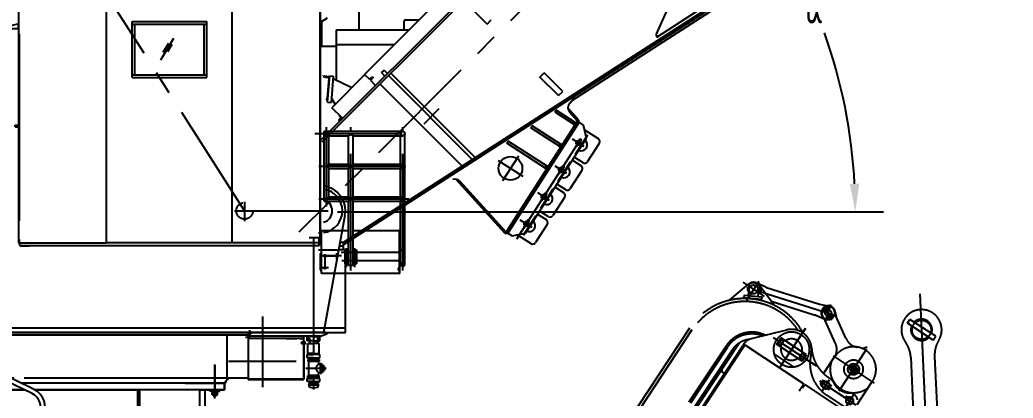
# Model space of a CAD drawing. Header units: millimetres. Extents: x 0 to 42000, y 0 to 29700.
# Drawn here: x 17297 to 27927, y 11059 to 15106 of the extents above; entities that cross this region are included whole.
import ezdxf
from ezdxf.enums import TextEntityAlignment as Align

# ---------------------------------------------------------------- set-up
doc = ezdxf.new("R2010")
doc.units = ezdxf.units.MM
doc.header["$LTSCALE"] = 1000
for name, pattern in [('F', [0.75, 0.5, -0.25]), ('G', [2, 1.25, -0.25, 0.25, -0.25]), ('K', [2.5, 1.25, -0.25, 0.25, -0.25, 0.25, -0.25])]:
    doc.linetypes.add(name, pattern=pattern)
for name, color, linetype in [('01', 7, 'Continuous'), ('02', 1, 'Continuous'), ('04', 2, 'F'), ('05', 142, 'G'), ('07', 6, 'K'), ('08', 1, 'Continuous')]:
    doc.layers.add(name, color=color, linetype=linetype)
doc.styles.get("Standard").update_dxf_attribs({"font": 'isocp', "width": 0.707, "bigfont": 'intecad.shx'})
doc.dimstyles.new('INTE', dxfattribs={"dimscale": 100, "dimtxt": 3.5, "dimasz": 3, "dimexe": 3, "dimexo": 0, "dimgap": 1, "dimtad": 1, "dimdec": 0, "dimdsep": 46, "dimtxsty": 'Standard', "dimcen": 0, "dimclrd": 1, "dimclre": 1, "dimclrt": 3, "dimaunit": 1, "dimadec": 0, "dimazin": 0, "dimtfac": 1, "dimtmove": 0, "dimatfit": 0, "dimfxl": 1, "dimarcsym": 0})
doc.dimstyles.new('INTE$2', dxfattribs={"dimscale": 100, "dimtxt": 3.5, "dimasz": 3, "dimexe": 3, "dimexo": 0, "dimgap": 1, "dimtad": 1, "dimtih": 1, "dimtoh": 1, "dimdec": 0, "dimdsep": 46, "dimtxsty": 'Standard', "dimcen": 0, "dimclrd": 1, "dimclre": 1, "dimclrt": 3, "dimaunit": 1, "dimadec": 0, "dimazin": 0, "dimtfac": 1, "dimtmove": 0, "dimatfit": 0, "dimfxl": 1, "dimarcsym": 0})

# ---------------------------------------------------------------- blocks, each defined once
blk = doc.blocks.new('*U14')
at = {"layer": '01'}
for p, q in [((-27, 9), (-27, 0)), ((0, 9), (-27, 9)), ((-27, 0), (0, 0)), ((0, 0), (-5, 9)), ((0, 9), (5, 0)), ((0, 9), (27, 9)), ((27, 0), (0, 0)), ((27, 9), (27, 0))]:
    blk.add_line(p, q, dxfattribs=at)
at = {"layer": '05'}
blk.add_line((0, 11), (0, -2), dxfattribs=at)
blk = doc.blocks.new('*U15')
at = {"layer": '01'}
for p, q in [((-31, 0), (-31, 30)), ((-31, 30), (0, 30)), ((-31, 18), (0, 18)), ((0, 30), (0, 0)), ((0, -30), (0, 0)), ((-31, 0), (-31, -30)), ((-31, -18), (0, -18)), ((-31, -30), (0, -30))]:
    blk.add_line(p, q, dxfattribs=at)
at = {"layer": '05'}
blk.add_line((-32, 0), (1, 0), dxfattribs=at)
blk = doc.blocks.new('were')
at = {"layer": '01', "color": 7, "linetype": 'Continuous', "ltscale": 1.333333}
for p, q in [((11706, 31883), (11726, 31864)), ((11735, 31841), (11735, 31835)), ((11735, 31835), (11811, 31835)), ((11747, 31835), (11811, 31835)), ((11747, 31835), (11811, 31835)), ((11747, 31835), (11747, 31766)), ((11887, 31835), (12166, 31835)), ((11887, 31835), (12166, 31835)), ((11887, 31835), (11924, 31835)), ((16560, 31835), (16280, 31835)), ((16560, 31835), (16280, 31835)), ((16699, 31835), (16636, 31835)), ((16712, 31835), (16636, 31835)), ((16700, 31835), (16636, 31835)), ((16700, 31835), (16700, 31766)), ((16712, 31841), (16712, 31835)), ((16740, 31883), (16721, 31864)), ((11747, 31766), (11831, 31766)), ((15773, 31577), (15773, 31766)), ((16700, 31766), (16616, 31766))]:
    blk.add_line(p, q, dxfattribs=at)
at = {"layer": '01', "ltscale": 1.333333}
for p, q in [((11747, 31835), (12166, 31835)), ((11747, 31766), (11747, 31835)), ((11924, 31835), (12483, 31835)), ((13180, 31835), (13605, 31835)), ((13659, 31835), (13660, 31835)), ((13771, 31835), (14223, 31835)), ((14414, 31835), (14223, 31835)), ((16523, 31835), (14525, 31835)), ((16281, 31835), (16700, 31835)), ((16700, 31835), (16281, 31835)), ((16700, 31766), (16700, 31835)), ((16700, 31766), (16700, 31835)), ((11747, 31766), (12626, 31766)), ((11796, 31751), (11796, 31766)), ((11796, 31766), (11831, 31766)), ((11849, 31751), (11796, 31751)), ((11831, 31720), (11831, 31701)), ((11831, 31701), (11849, 31701)), ((11849, 31751), (11902, 31751)), ((11867, 31701), (11849, 31701)), ((11867, 31720), (11867, 31701)), ((11902, 31751), (11902, 31766)), ((11931, 31577), (11931, 31766)), ((11957, 31577), (11957, 31766)), ((11994, 31577), (11994, 31766)), ((13323, 31766), (13571, 31766)), ((13571, 31766), (13323, 31766)), ((13625, 31766), (13803, 31766)), ((13803, 31766), (13625, 31766)), ((13913, 31766), (14557, 31766)), ((14557, 31766), (13913, 31766)), ((16700, 31766), (14668, 31766)), ((14668, 31766), (15794, 31766)), ((15794, 31577), (15794, 31766)), ((16439, 31766), (16700, 31766)), ((16439, 31577), (16439, 31766)), ((16496, 31577), (16496, 31766)), ((16545, 31751), (16545, 31766)), ((16598, 31751), (16545, 31751)), ((16580, 31720), (16580, 31701)), ((16580, 31701), (16598, 31701)), ((16598, 31751), (16651, 31751)), ((16616, 31701), (16598, 31701)), ((16651, 31766), (16616, 31766)), ((16616, 31720), (16616, 31701)), ((16651, 31751), (16651, 31766))]:
    blk.add_line(p, q, dxfattribs=at)
at = {"layer": '01'}
blk.add_line((16740, 31883), (16740, 31889), dxfattribs=at)
at = {"layer": '01', "color": 7, "linetype": 'Continuous', "ltscale": 1.333333}
for centre, start, end in [((11684, 31861), 45, 90), ((11703, 31841), 0, 45), ((16744, 31841), 135, 180)]:
    blk.add_arc(centre, 32, start, end, dxfattribs=at)
at = {"layer": '02', "ltscale": 1.333333}
for p, q in [((11735, 31854), (11726, 31864)), ((11735, 31841), (11735, 31854)), ((16712, 31854), (16721, 31864)), ((16712, 31841), (16712, 31854)), ((11835, 31701), (11835, 31711)), ((11863, 31701), (11863, 31711)), ((16583, 31701), (16583, 31711)), ((16612, 31701), (16612, 31711))]:
    blk.add_line(p, q, dxfattribs=at)
at = {"layer": '02', "color": 1, "linetype": 'Continuous', "ltscale": 1.333333}
for p, q in [((11747, 31828), (11754, 31835)), ((16700, 31828), (16692, 31835))]:
    blk.add_line(p, q, dxfattribs=at)
at = {"layer": '05', "ltscale": 1.333333}
for p, q in [((11640, 31865), (11640, 32288)), ((11849, 32027), (11849, 31688)), ((16598, 32027), (16598, 31688)), ((11849, 31749), (11849, 31768)), ((16598, 31749), (16598, 31768))]:
    blk.add_line(p, q, dxfattribs=at)
at = {"layer": '05', "color": 4, "linetype": 'G', "ltscale": 1.333333}
for p, q in [((11849, 31671), (11849, 32037)), ((16598, 31671), (16598, 32037))]:
    blk.add_line(p, q, dxfattribs=at)
at = {"layer": '05', "ltscale": 1.333333}
for name, p, rotation in [('*U15', (11849, 31742), 90), ('*U14', (11849, 31751), 180)]:
    blk.add_blockref(name, p, dxfattribs=dict(at, rotation=rotation))
at = {"layer": '05', "ltscale": 1.333333, "xscale": -1}
for name, p, rotation in [('*U15', (16598, 31742), 270), ('*U14', (16598, 31751), 180)]:
    blk.add_blockref(name, p, dxfattribs=dict(at, rotation=rotation))
blk = doc.blocks.new('EWR')
at = {"layer": '01'}
h = blk.add_hatch(color=256, dxfattribs=at)
h.paths.add_polyline_path([(57731, 21258), (57734, 21234), (57744, 21250)])
h.paths.add_polyline_path([(57746, 21278), (57758, 21271), (57764, 21280)])
for points in [[(57785, 21304), (57771, 21292), (57788, 21281)], [(57008, 20106), (57007, 20107), (56993, 20095), (57025, 20095)]]:
    blk.add_hatch(color=256, dxfattribs=at).paths.add_polyline_path(points)
h = blk.add_hatch(color=256, dxfattribs=at)
h.paths.add_polyline_path([(57580, 21023), (57583, 20999), (57593, 21015)])
h.paths.add_polyline_path([(57595, 21044), (57606, 21036), (57613, 21046)])
h = blk.add_hatch(color=256, dxfattribs=at)
h.paths.add_polyline_path([(57429, 20789), (57432, 20764), (57442, 20780)])
h.paths.add_polyline_path([(57444, 20809), (57455, 20802), (57462, 20811)])
for p, q in [((55092, 22394), (55017, 22347)), ((55917, 22271), (55917, 22367)), ((56073, 22373), (55923, 22373)), ((55187, 22271), (55187, 22004)), ((55187, 22271), (55187, 22004)), ((55187, 22271), (55917, 22271)), ((55917, 22271), (55971, 22271)), ((55187, 22112), (55187, 21953)), ((55187, 22112), (55812, 22112)), ((55193, 21871), (55193, 21953)), ((55193, 21731), (55193, 21953)), ((55492, 21792), (55544, 21741)), ((55096, 21495), (55119, 21777)), ((55119, 21777), (55157, 21773)), ((55157, 21773), (55134, 21492)), ((55544, 21741), (55563, 21759)), ((55555, 21729), (55574, 21748)), ((55555, 21729), (55607, 21678)), ((55220, 21357), (55217, 21354)), ((55217, 21354), (55237, 21333)), ((55217, 21307), (55237, 21328)), ((55220, 21304), (55217, 21307)), ((55218, 21301), (55245, 21328)), ((55226, 21293), (55218, 21301)), ((55241, 21325), (55220, 21304)), ((55245, 21328), (55253, 21320))]:
    blk.add_line(p, q)
for centre, radius, start, end in [((55923, 22367), 6, 90, 180), ((55234, 21330), 4, 315, 45), ((55236, 21330), 8, 315, 45)]:
    blk.add_arc(centre, radius, start, end)
for p, q in [((55017, 21083), (59575, 25641)), ((55262, 19994), (61007, 23687)), ((55262, 19970), (61018, 23670)), ((57716, 21518), (61031, 23649)), ((55431, 23310), (55431, 22271)), ((56803, 22331), (56605, 22529)), ((58621, 22192), (59116, 22511)), ((55031, 22356), (55031, 22093)), ((58612, 22216), (58621, 22192)), ((55031, 22093), (55187, 22093)), ((55187, 21953), (55193, 21953)), ((57369, 21764), (57415, 21809)), ((57613, 21611), (57415, 21809)), ((55047, 21775), (55051, 21781)), ((55051, 21781), (55063, 21755)), ((55063, 21755), (55074, 21779)), ((55074, 21779), (55087, 21753)), ((55087, 21753), (55098, 21777)), ((55098, 21777), (55111, 21751)), ((55163, 21746), (55355, 21651)), ((56535, 20812), (55658, 21689)), ((57567, 21566), (57369, 21764)), ((57567, 21566), (57613, 21611)), ((55082, 21520), (55093, 21535)), ((55096, 21495), (55134, 21492)), ((55178, 21474), (55146, 21528)), ((56323, 20652), (57722, 21551)), ((57687, 21486), (57732, 21535)), ((57732, 21535), (57722, 21551)), ((57530, 21387), (57544, 21408)), ((57771, 21292), (57687, 21384)), ((55220, 21357), (55241, 21336)), ((55253, 21320), (55226, 21293)), ((57008, 20106), (57771, 21292)), ((57025, 20095), (57788, 21281)), ((57723, 21263), (57737, 21284)), ((57746, 21278), (57764, 21280)), ((57788, 21281), (57771, 21292)), ((57788, 21281), (57785, 21304)), ((57273, 21221), (57286, 21242)), ((57623, 21025), (57747, 21217)), ((57731, 21258), (57734, 21234)), ((57847, 21198), (57992, 21105)), ((57015, 21055), (57028, 21077)), ((57572, 21029), (57585, 21050)), ((57792, 21082), (57792, 21088)), ((57796, 21083), (57795, 21081)), ((57798, 21078), (57801, 21082)), ((58003, 21052), (57879, 20860)), ((57580, 21023), (57583, 20999)), ((57595, 21044), (57613, 21046)), ((57756, 21026), (57765, 21040)), ((57758, 21024), (57756, 21026)), ((57767, 21038), (57758, 21024)), ((57767, 21038), (57762, 21021)), ((57762, 21021), (57764, 21020)), ((57764, 21020), (57769, 21037)), ((57437, 20736), (57561, 20929)), ((57716, 20875), (57806, 20816)), ((57827, 20848), (57736, 20907)), ((57421, 20794), (57434, 20815)), ((57429, 20789), (57432, 20764)), ((57444, 20809), (57462, 20811)), ((57570, 20737), (57579, 20751)), ((57572, 20736), (57570, 20737)), ((57581, 20750), (57572, 20736)), ((57581, 20750), (57576, 20732)), ((57576, 20732), (57578, 20732)), ((57578, 20732), (57583, 20748)), ((57606, 20794), (57607, 20799)), ((57610, 20795), (57609, 20792)), ((57613, 20790), (57615, 20793)), ((57818, 20764), (57694, 20571)), ((56993, 20095), (56467, 20672)), ((57008, 20106), (56514, 20647)), ((57252, 20448), (57376, 20641)), ((57530, 20586), (57621, 20528)), ((57641, 20560), (57550, 20618)), ((57384, 20449), (57393, 20463)), ((57387, 20447), (57384, 20449)), ((57396, 20461), (57387, 20447)), ((57396, 20461), (57390, 20444)), ((57390, 20444), (57393, 20443)), ((57393, 20443), (57398, 20460)), ((57421, 20506), (57421, 20511)), ((57425, 20506), (57423, 20504)), ((57427, 20501), (57429, 20505)), ((57632, 20475), (57508, 20283)), ((57066, 20160), (57190, 20352)), ((57456, 20272), (57365, 20330)), ((57235, 20217), (57235, 20223)), ((57239, 20218), (57238, 20216)), ((57241, 20213), (57244, 20216)), ((57344, 20298), (57435, 20240)), ((57011, 20111), (56993, 20095)), ((56993, 20095), (57025, 20095)), ((57025, 20095), (57008, 20106)), ((57198, 20161), (57208, 20175)), ((57201, 20159), (57198, 20161)), ((57210, 20173), (57201, 20159)), ((57210, 20173), (57205, 20156)), ((57205, 20156), (57207, 20155)), ((57207, 20155), (57212, 20172)), ((57446, 20187), (57322, 19995)), ((57270, 19983), (57126, 20076))]:
    blk.add_line(p, q, dxfattribs=at)
at = {"layer": '01', "color": 7, "linetype": 'Continuous'}
for p, q in [((55039, 21070), (59578, 25610)), ((55492, 21792), (56639, 22939)), ((58612, 22216), (58838, 22724)), ((56803, 22331), (56848, 22376)), ((55187, 22004), (55187, 21953)), ((55700, 21837), (55673, 21811)), ((55709, 21775), (55673, 21811)), ((55700, 21837), (55736, 21802)), ((56677, 20903), (55774, 21806)), ((55111, 21751), (55093, 21535)), ((55111, 21751), (55117, 21750)), ((55494, 21790), (55141, 21436)), ((55155, 21747), (55161, 21746)), ((55566, 21764), (55562, 21760)), ((55562, 21760), (55565, 21750)), ((55565, 21750), (55575, 21748)), ((55566, 21764), (55569, 21767)), ((55569, 21767), (55579, 21764)), ((55575, 21748), (55578, 21751)), ((55582, 21754), (55578, 21751)), ((55579, 21764), (55582, 21754)), ((55748, 21779), (56644, 20882)), ((55093, 21535), (55099, 21534)), ((55137, 21531), (55142, 21531)), ((55251, 21326), (55141, 21436)), ((57744, 21250), (57530, 21387)), ((57758, 21271), (57544, 21408)), ((57785, 21304), (57668, 21434)), ((57788, 21281), (57025, 20095)), ((57836, 21250), (57788, 21281)), ((57593, 21015), (57273, 21221)), ((57606, 21036), (57286, 21242)), ((57866, 21109), (57836, 21250)), ((57442, 20780), (57015, 21055)), ((57455, 20802), (57028, 21077)), ((57214, 20095), (57866, 21109)), ((57025, 20095), (57073, 20064)), ((57073, 20064), (57214, 20095))]:
    blk.add_line(p, q, dxfattribs=at)
for centre in [(57781, 21059), (57595, 20771), (57410, 20483), (57224, 20194)]:
    blk.add_circle(centre, 25.5, dxfattribs=at)
at = {"layer": '01'}
for centre, radius in [((57801, 21091), 9.42), ((57801, 21091), 5.29), ((57053, 20787), 127), ((57616, 20803), 9.42), ((57616, 20803), 5.29), ((57430, 20514), 9.42), ((57430, 20514), 5.29), ((57244, 20226), 9.42), ((57244, 20226), 5.29)]:
    blk.add_circle(centre, radius, dxfattribs=at)
for centre, radius, start, end in [((55161, 21741), 5, 63.6364, 85.2802), ((55141, 21526), 5, 31.0297, 85.2802), ((57744, 21435), 76, 137.7372, 222.2943), ((57813, 21039), 63.5, 243.5546, 50.8968), ((57972, 21073), 38, 327.2257, 57.2257), ((57848, 20880), 38, 237.2257, 327.2257), ((57627, 20750), 63.5, 243.5546, 50.8968), ((57786, 20784), 38, 327.2257, 57.2257), ((56458, 20596), 76, 42.3469, 107.7372), ((57600, 20496), 38, 327.2257, 57.2257), ((57662, 20592), 38, 237.2257, 327.2257), ((57441, 20462), 63.5, 243.5546, 50.8968), ((57256, 20174), 63.5, 243.5546, 50.8968), ((57414, 20208), 38, 327.2257, 57.2257), ((57476, 20304), 38, 237.2257, 327.2257), ((57291, 20015), 38, 237.2257, 327.2257)]:
    blk.add_arc(centre, radius, start, end, dxfattribs=at)
at = {"layer": '04', "color": 2, "linetype": 'F'}
blk.add_line((57786, 21267), (57784, 21274), dxfattribs=at)
at = {"layer": '05'}
for p, q in [((67837, 33150), (54790, 20103)), ((56129, 21265), (56290, 21426)), ((57879, 21142), (57745, 20934)), ((56921, 20872), (57185, 20702)), ((57138, 20919), (56969, 20655)), ((57693, 20853), (57560, 20645)), ((57508, 20565), (57374, 20357)), ((57322, 20277), (57188, 20069))]:
    blk.add_line(p, q, dxfattribs=at)
at = {"layer": '05', "color": 142, "linetype": 'G'}
for p, q in [((54207, 20332), (49635, 27502)), ((57120, 20034), (57884, 21219)), ((57712, 21103), (57838, 21023)), ((57712, 21103), (57838, 21023)), ((57712, 21103), (57838, 21023)), ((57527, 20815), (57652, 20735)), ((57527, 20815), (57652, 20735)), ((57527, 20815), (57652, 20735)), ((57341, 20527), (57466, 20446)), ((57341, 20527), (57466, 20446)), ((57155, 20238), (57281, 20158))]:
    blk.add_line(p, q, dxfattribs=at)
at = {"layer": '05'}
for centre in [(57781, 21059), (57595, 20771), (57410, 20483), (57224, 20194)]:
    blk.add_circle(centre, 20.8, dxfattribs=at)
blk = doc.blocks.new('gv')
for p, q in [((64424, 17022), (64424, 13686)), ((63484, 16417), (63484, 16925)), ((64434, 16744), (64434, 16264)), ((63484, 14261), (63484, 16284)), ((61198, 13686), (62062, 13686)), ((62062, 13686), (62138, 13686)), ((64424, 13686), (62138, 13686))]:
    blk.add_line(p, q)
at = {"layer": '01', "color": 7, "linetype": 'Continuous'}
for p, q in [((64424, 13686), (64424, 17103)), ((62138, 16417), (62138, 16930)), ((63484, 16417), (63484, 16930)), ((61198, 13686), (61198, 16284)), ((62138, 13686), (62138, 16284)), ((63484, 13686), (63484, 16284)), ((60998, 15973), (60998, 16015)), ((60998, 16015), (61001, 16015)), ((61001, 15973), (61001, 16015)), ((61190, 15977), (61006, 15968)), ((61191, 15974), (61007, 15965)), ((61185, 16024), (61044, 15990)), ((61044, 15970), (61044, 15990)), ((61195, 16024), (61185, 16024)), ((61195, 15982), (61195, 16024)), ((61195, 16024), (61198, 16024)), ((61198, 15982), (61198, 16024)), ((61202, 15920), (61198, 15920)), ((64418, 14283), (64424, 14283)), ((61203, 13721), (61203, 13672)), ((61203, 13721), (61203, 13672)), ((64401, 13739), (64307, 13739)), ((64413, 13659), (64413, 13735)), ((64413, 13721), (64413, 13672)), ((64419, 13721), (64419, 13672)), ((64264, 13654), (61220, 13654)), ((61221, 13654), (61315, 13654)), ((64307, 13654), (64264, 13654)), ((64401, 13654), (64307, 13654))]:
    blk.add_line(p, q, dxfattribs=at)
at = {"layer": '01'}
for p, q in [((64424, 16744), (64434, 16744)), ((64424, 16264), (64434, 16264)), ((61198, 14941), (61165, 14941)), ((61165, 14926), (61198, 14926))]:
    blk.add_line(p, q, dxfattribs=at)
at = {"layer": '01', "color": 7, "linetype": 'Continuous', "ltscale": 1.25}
for p, q in [((64434, 16734), (64434, 16274)), ((64444, 16734), (64434, 16734)), ((64444, 16734), (64444, 16274)), ((64444, 16706), (64494, 16706)), ((64494, 16747), (64494, 16262)), ((64494, 16747), (64504, 16747)), ((64494, 16705), (64509, 16680)), ((64504, 16747), (64504, 16262)), ((64494, 16665), (64509, 16640)), ((64494, 16625), (64509, 16600)), ((64494, 16585), (64509, 16560)), ((64509, 16680), (64509, 16674)), ((64509, 16640), (64509, 16634)), ((64509, 16600), (64509, 16594)), ((64494, 16545), (64509, 16520)), ((64494, 16500), (64509, 16475)), ((64509, 16560), (64509, 16554)), ((64509, 16520), (64509, 16514)), ((64494, 16461), (64509, 16436)), ((64494, 16421), (64509, 16396)), ((64494, 16381), (64509, 16356)), ((64509, 16475), (64509, 16469)), ((64509, 16436), (64509, 16430)), ((64509, 16396), (64509, 16390)), ((64444, 16274), (64434, 16274)), ((64444, 16274), (64434, 16274)), ((64444, 16302), (64494, 16302)), ((64494, 16341), (64509, 16316)), ((64509, 16356), (64509, 16350)), ((64509, 16316), (64509, 16310)), ((64494, 16262), (64504, 16262))]:
    blk.add_line(p, q, dxfattribs=at)
at = {"layer": '01', "ltscale": 1.25}
for p, q in [((64451, 16733), (64444, 16733)), ((64444, 16733), (64444, 16724)), ((64444, 16729), (64451, 16729)), ((64444, 16716), (64444, 16724)), ((64444, 16719), (64451, 16719)), ((64451, 16716), (64444, 16716)), ((64451, 16724), (64451, 16733)), ((64451, 16724), (64451, 16716)), ((64444, 16293), (64444, 16284)), ((64451, 16293), (64444, 16293)), ((64444, 16289), (64451, 16289)), ((64444, 16276), (64444, 16284)), ((64444, 16279), (64451, 16279)), ((64451, 16276), (64444, 16276)), ((64451, 16284), (64451, 16293)), ((64451, 16284), (64451, 16276))]:
    blk.add_line(p, q, dxfattribs=at)
at = {"layer": '01', "color": 7, "linetype": 'Continuous', "ltscale": 2}
for p, q in [((61198, 15920), (61198, 13920)), ((61202, 15920), (61202, 13920)), ((61198, 13920), (61202, 13920))]:
    blk.add_line(p, q, dxfattribs=at)
at = {"layer": '01', "color": 7, "linetype": 'Continuous', "ltscale": 1.25}
for centre in [(64491, 16703), (64491, 16663), (64491, 16623), (64491, 16583), (64491, 16543), (64491, 16499), (64491, 16460), (64491, 16420), (64491, 16380), (64491, 16340)]:
    blk.add_circle(centre, 2.89, dxfattribs=at)
at = {"layer": '01'}
blk.add_circle((61165, 14934), 7.62, dxfattribs=at)
at = {"layer": '01', "color": 7, "linetype": 'Continuous'}
for centre, radius, start, end in [((61006, 15973), 8, 180, 273), ((61006, 15973), 5, 180, 273), ((61190, 15982), 5, 273, 0), ((61190, 15982), 8, 273, 0), ((64401, 13721), 18, 48.1897, 90), ((64401, 13721), 18, 0, 48.1897), ((61221, 13672), 18, 180, 228.1897), ((61221, 13672), 18, 228.1897, 270), ((64401, 13672), 18, 270, 311.8103), ((64401, 13672), 18, 311.8103, 0)]:
    blk.add_arc(centre, radius, start, end, dxfattribs=at)
at = {"layer": '05'}
for p, q in [((64424, 17103), (64424, 17290)), ((64467, 16724), (64394, 16724)), ((64407, 16724), (64413, 16724)), ((64537, 16504), (64210, 16504)), ((64467, 16284), (64394, 16284)), ((64407, 16284), (64413, 16284))]:
    blk.add_line(p, q, dxfattribs=at)
at = {"layer": '05', "ltscale": 1.25}
for p, q in [((64456, 16724), (64383, 16724)), ((64403, 16724), (64433, 16724)), ((64379, 16284), (64433, 16284))]:
    blk.add_line(p, q, dxfattribs=at)
at = {"layer": '05', "color": 4, "linetype": 'G', "ltscale": 1.25}
for p, q in [((64431, 16724), (64460, 16724)), ((64468, 16504), (64055, 16504)), ((64401, 16284), (64432, 16284)), ((64431, 16284), (64460, 16284))]:
    blk.add_line(p, q, dxfattribs=at)
at = {"layer": '07', "color": 6, "linetype": 'K', "ltscale": 1.25}
for p, q in [((64431, 16706), (64436, 16706)), ((64431, 16302), (64436, 16302))]:
    blk.add_line(p, q, dxfattribs=at)
blk = doc.blocks.new('trt')
at = {"layer": '02', "ltscale": 0.8}
h = blk.add_hatch(dxfattribs=at)
h.set_pattern_fill('_USER', color=256, scale=5, angle=45, style=0, double=1, pattern_type=0)
h.set_pattern_definition([(45, (6609.1067, 17480.469), (-3.535534, 3.535534), []), (135, (6609.1067, 17480.469), (-3.535534, -3.535534), [])])
h.paths.add_polyline_path([(17463, 23101), (17431, 23101), (17431, 23082)])
at = {"ltscale": 0.8}
blk.add_line((17413, 23101), (17638, 24356), dxfattribs=at)
blk.add_arc((17375, 24403), 267, 349.8433, 82.8553, dxfattribs=at)
at = {"layer": '01', "ltscale": 0.8}
for p, q in [((17579, 24028), (17617, 24028)), ((17354, 23984), (17571, 23984)), ((17573, 23990), (17642, 23990)), ((17642, 23101), (17642, 23990)), ((13870, 23151), (17642, 23151)), ((13870, 23101), (17642, 23101)), ((17431, 23101), (16062, 23101)), ((17374, 23063), (17431, 23082)), ((17431, 23082), (17431, 23101)), ((17374, 23063), (16605, 23063)), ((17196, 23037), (16616, 23037))]:
    blk.add_line(p, q, dxfattribs=at)
at = {"layer": '01', "color": 7, "linetype": 'Continuous', "ltscale": 0.8}
for p, q in [((17585, 24066), (17617, 24066)), ((17617, 24066), (17617, 23990)), ((17196, 23037), (17196, 23063))]:
    blk.add_line(p, q, dxfattribs=at)
for start, end in [(278.0745, 81.9255), (264.7412, 270)]:
    blk.add_arc((17375, 24402), 235, start, end, dxfattribs=at)
at = {"layer": '01', "ltscale": 0.8}
blk.add_arc((17375, 24402), 127, 285.0646, 74.9354, dxfattribs=at)
at = {"layer": '02', "ltscale": 0.8}
blk.add_line((17431, 23082), (17463, 23101), dxfattribs=at)
at = {"layer": '04', "color": 2, "linetype": 'F', "ltscale": 0.8}
blk.add_circle((16563, 24402), 88.5, dxfattribs=at)
at = {"layer": '05', "color": 4, "linetype": 'G', "ltscale": 0.8}
for p, q in [((16563, 24498), (16563, 24293)), ((16457, 24402), (17557, 24402)), ((16758, 22517), (16758, 23270))]:
    blk.add_line(p, q, dxfattribs=at)
blk = doc.blocks.new('A$C0BAB5668')
for p, q in [((22, 149), (0, 149)), ((0, 149), (0, 144)), ((22, 144), (0, 144)), ((28, 11), (28, 138)), ((33, 11), (33, 138)), ((0, 5), (22, 5)), ((0, 5), (0, 0)), ((0, 0), (22, 0))]:
    blk.add_line(p, q)
for centre, radius, start, end in [((22, 138), 11, 0, 90), ((22, 138), 6, 0, 90), ((22, 11), 11, 270, 0), ((22, 11), 6, 270, 0)]:
    blk.add_arc(centre, radius, start, end)
at = {"layer": '05', "color": 4, "linetype": 'G'}
for p, q in [((40, 119), (18, 119)), ((40, 30), (18, 30))]:
    blk.add_line(p, q, dxfattribs=at)
blk = doc.blocks.new('3821-9')
for p, q in [((3405, 1124), (3405, 975)), ((3405, 1124), (3448, 1124)), ((3490, 1124), (3532, 1124)), ((3532, 1124), (3532, 975)), ((3405, 975), (3448, 975)), ((3490, 975), (3532, 975))]:
    blk.add_line(p, q)
blk = doc.blocks.new('QZT2')
for p, q in [((41645, 7796), (41935, 7796)), ((41645, 7551), (41645, 7796)), ((41983, 7796), (42476, 7796)), ((42476, 7796), (42476, 7339)), ((42482, 7796), (42482, 7339)), ((41632, 7551), (41632, 7373)), ((41632, 7551), (41645, 7551)), ((41645, 7551), (41645, 7644)), ((41645, 7339), (41645, 7587)), ((42476, 7644), (42476, 7339)), ((41632, 7373), (41645, 7373)), ((41645, 7339), (41645, 7373)), ((42476, 7339), (41645, 7339)), ((42476, 7339), (41645, 7339))]:
    blk.add_line(p, q)
for centre in [(41915, 7561), (42004, 7561), (41915, 7472), (42004, 7472)]:
    blk.add_circle(centre, 8)
at = {"layer": '01', "color": 7, "linetype": 'Continuous'}
for p, q in [((41675, 8859), (42515, 8859)), ((42539, 7422), (42539, 8835)), ((41675, 8111), (41675, 8811)), ((41723, 8811), (41935, 8811)), ((41723, 8509), (41723, 8811)), ((41935, 8509), (41935, 8811)), ((41983, 8811), (42515, 8811)), ((41983, 8509), (41983, 8811)), ((42491, 8509), (42491, 8811)), ((41723, 8509), (41935, 8509)), ((41983, 8509), (42515, 8509)), ((41723, 8461), (41935, 8461)), ((41723, 8159), (41723, 8461)), ((41935, 8159), (41935, 8461)), ((41983, 8461), (42515, 8461)), ((41983, 8159), (41983, 8461)), ((42491, 8159), (42491, 8461)), ((41675, 8111), (41935, 8111)), ((41723, 8159), (41935, 8159)), ((41935, 7422), (41935, 8111)), ((41983, 8159), (42515, 8159)), ((41983, 8111), (42515, 8111)), ((41983, 7422), (41983, 8111)), ((42491, 7590), (42491, 8111)), ((42491, 7447), (42491, 7585)), ((42491, 7422), (42491, 7442))]:
    blk.add_line(p, q, dxfattribs=at)
at = {"layer": '01'}
for p, q in [((42482, 7796), (42476, 7796)), ((42476, 7339), (42482, 7339)), ((42491, 7422), (42539, 7422))]:
    blk.add_line(p, q, dxfattribs=at)
for centre in [(42515, 8835), (42515, 8485), (42515, 8135)]:
    blk.add_circle(centre, 24, dxfattribs=at)
at = {"layer": '01', "color": 7, "linetype": 'Continuous'}
for centre in [(41683, 7526), (41810, 7526), (41683, 7399)]:
    blk.add_circle(centre, 10.5, dxfattribs=at)
at = {"layer": '01'}
for centre, start, end in [((41959, 8783), 48.8879, 131.1121), ((41750, 8485), 138.8879, 221.1121), ((41908, 8485), 318.8879, 41.1121), ((42011, 8485), 138.8879, 221.1121), ((41908, 8135), 318.8879, 41.1121), ((42011, 8135), 138.8879, 221.1121)]:
    blk.add_arc(centre, 36.5, start, end, dxfattribs=at)
at = {"layer": '05'}
for p, q in [((41576, 8835), (42508, 8835)), ((41675, 8811), (41675, 8859)), ((41723, 8811), (41675, 8859)), ((41618, 8485), (42508, 8485)), ((41618, 8135), (42580, 8135)), ((41723, 8159), (41675, 8111)), ((41983, 7422), (41935, 7422))]:
    blk.add_line(p, q, dxfattribs=at)
at = {"layer": '05', "color": 4, "linetype": 'G'}
for p, q in [((41699, 8053), (41699, 8902)), ((41959, 7368), (41959, 8902)), ((42515, 7368), (42515, 8902)), ((41810, 7491), (41810, 7554)), ((42476, 7561), (41855, 7561)), ((41915, 7404), (41915, 7609)), ((42004, 7404), (42004, 7609)), ((41861, 7526), (41645, 7526)), ((41663, 7526), (41828, 7526)), ((41683, 7545), (41683, 7383)), ((42476, 7472), (41864, 7472)), ((41721, 7399), (41645, 7399))]:
    blk.add_line(p, q, dxfattribs=at)
blk.add_blockref('3821-9', (38490, 6467))
at = {"xscale": -1}
blk.add_blockref('A$C0BAB5668', (42515, 7442), dxfattribs=at)
blk = doc.blocks.new('467894a5df1q5ww1erasfqwer')
for p, q in [((20551, 13914), (17255, 17841)), ((20514, 13882), (19913, 14598))]:
    blk.add_line(p, q)
for radius in [161, 209]:
    blk.add_arc((20390, 13779), radius, 310, 40)
blk = doc.blocks.new('*U97')
at = {"layer": '01'}
for p, q in [((-9, 3), (-9, 0)), ((0, 3), (-9, 3)), ((-9, 0), (0, 0)), ((0, 0), (-2, 3)), ((0, 3), (2, 0)), ((0, 3), (9, 3)), ((9, 0), (0, 0)), ((9, 3), (9, 0))]:
    blk.add_line(p, q, dxfattribs=at)
at = {"layer": '05'}
blk.add_line((0, 5), (0, -2), dxfattribs=at)
blk = doc.blocks.new('tret')
for p, q in [((54792, 14459), (55208, 14459)), ((55319, 14459), (55963, 14459)), ((56073, 14459), (56878, 14459)), ((59612, 14459), (56878, 14459)), ((59379, 14436), (59379, 13975)), ((54377, 14291), (54377, 13975))]:
    blk.add_line(p, q)
at = {"layer": '01', "ltscale": 1.25}
for p, q in [((55196, 14465), (54795, 14465)), ((55950, 14465), (55306, 14465)), ((56878, 14465), (56061, 14465)), ((54147, 14403), (54147, 13975)), ((55238, 14435), (54778, 14435)), ((56012, 14435), (55368, 14435)), ((59609, 14435), (56122, 14435)), ((59609, 14431), (59609, 14435)), ((59609, 14385), (59609, 13975)), ((55170, 13975), (54147, 13975)), ((54853, 13975), (54486, 13975)), ((55170, 13975), (54916, 13975)), ((56251, 13975), (55867, 13975)), ((56347, 13975), (56305, 13975)), ((57101, 13975), (56457, 13975)), ((59609, 13975), (57212, 13975))]:
    blk.add_line(p, q, dxfattribs=at)
at = {"layer": '01', "color": 7, "linetype": 'Continuous'}
blk.add_line((59598, 14465), (56878, 14465), dxfattribs=at)
at = {"layer": '01'}
for p, q in [((59598, 14465), (59648, 14465)), ((59646, 14459), (59612, 14459)), ((59648, 14465), (59648, 14461)), ((59604, 14451), (59604, 14435)), ((59609, 14409), (59609, 14431)), ((59609, 14431), (59613, 14431)), ((59609, 14409), (59609, 14387)), ((59609, 14387), (59613, 14387)), ((59613, 14431), (59613, 14409)), ((59616, 14418), (59613, 14418)), ((59613, 14387), (59613, 14409)), ((59616, 14400), (59613, 14400)), ((59616, 14449), (59616, 14456)), ((59616, 14456), (59626, 14456)), ((59626, 14449), (59616, 14449)), ((59623, 14419), (59616, 14419)), ((59616, 14419), (59616, 14409)), ((59616, 14409), (59616, 14418)), ((59616, 14415), (59623, 14415)), ((59616, 14409), (59616, 14400)), ((59616, 14399), (59616, 14409)), ((59616, 14403), (59623, 14403)), ((59623, 14399), (59616, 14399)), ((59620, 14456), (59620, 14449)), ((59623, 14409), (59623, 14419)), ((59623, 14409), (59623, 14399)), ((59636, 14456), (59626, 14456)), ((59626, 14449), (59636, 14449)), ((59632, 14456), (59632, 14449)), ((59636, 14449), (59636, 14456))]:
    blk.add_line(p, q, dxfattribs=at)
for centre, radius, start, end in [((59612, 14451), 8.5, 90, 180), ((59646, 14461), 1.98, 270.0089, 0)]:
    blk.add_arc(centre, radius, start, end, dxfattribs=at)
at = {"layer": '04', "color": 2, "linetype": 'F'}
blk.add_line((59607, 14409), (59615, 14409), dxfattribs=at)
at = {"layer": '04', "color": 2, "linetype": 'F', "ltscale": 1.25}
blk.add_line((54152, 14228), (54152, 13975), dxfattribs=at)
at = {"layer": '05'}
for p, q in [((59626, 14446), (59626, 14490)), ((59626, 14409), (59582, 14409)), ((59618, 14409), (59611, 14409))]:
    blk.add_line(p, q, dxfattribs=at)
at = {"layer": '05', "ltscale": 1.25}
blk.add_line((59626, 14432), (59626, 14490), dxfattribs=at)
at = {"layer": '01', "ltscale": 1.25, "xscale": -1, "rotation": 180}
blk.add_blockref('*U97', (59626, 14459), dxfattribs=at)
blk = doc.blocks.new('*U114')
at = {"layer": '01'}
for p, q in [((0, 10), (-9, 5)), ((-9, 5), (-9, 0)), ((-9, -5), (-9, 0)), ((9, 5), (0, 10)), ((9, 0), (9, 5)), ((0, -10), (-9, -5)), ((9, -5), (0, -10)), ((9, 0), (9, -5))]:
    blk.add_line(p, q, dxfattribs=at)
blk.add_circle((0, 0), 4.8, dxfattribs=at)
at = {"layer": '02'}
blk.add_arc((0, 0), 6, 266.5577, 182.6113, dxfattribs=at)
at = {"layer": '05'}
for p, q in [((10, 0), (-10, 0)), ((0, 11), (0, -11))]:
    blk.add_line(p, q, dxfattribs=at)
blk = doc.blocks.new('hgfd34')
for p, q in [((18686, 51013), (18686, 50983)), ((18774, 51013), (18774, 50983)), ((18790, 50813), (18670, 50813)), ((18670, 50813), (18670, 50793)), ((18686, 50875), (18686, 50869)), ((18686, 50869), (18774, 50869)), ((18686, 50813), (18686, 50826)), ((18686, 50826), (18774, 50826)), ((18774, 50875), (18774, 50869)), ((18774, 50813), (18774, 50826)), ((18790, 50813), (18790, 50793)), ((18790, 50793), (18670, 50793)), ((18676, 50793), (18676, 50641)), ((18687, 50793), (18773, 50793)), ((18784, 50793), (18784, 50775)), ((18800, 50763), (18796, 50763)), ((18800, 50769), (18800, 50665)), ((18800, 50769), (18816, 50769)), ((18816, 50769), (18816, 50665)), ((18816, 50751), (18836, 50751)), ((18836, 50735), (18816, 50735)), ((18836, 50751), (18836, 50683)), ((18846, 50735), (18836, 50735)), ((18846, 50735), (18846, 50699)), ((18790, 50641), (18670, 50641)), ((18670, 50621), (18670, 50641)), ((18790, 50621), (18670, 50621)), ((18687, 50621), (18687, 50613)), ((18687, 50608), (18687, 50613)), ((18775, 50613), (18687, 50613)), ((18775, 50621), (18775, 50613)), ((18775, 50608), (18775, 50613)), ((18784, 50641), (18784, 50659)), ((18790, 50621), (18790, 50641)), ((18800, 50671), (18796, 50671)), ((18800, 50665), (18816, 50665)), ((18836, 50699), (18816, 50699)), ((18816, 50683), (18836, 50683)), ((18846, 50699), (18836, 50699)), ((18681, 50542), (18681, 50525)), ((18682, 50550), (18780, 50550)), ((18685, 50542), (18778, 50542)), ((18687, 50558), (18687, 50576)), ((18687, 50550), (18687, 50558)), ((18775, 50558), (18687, 50558)), ((18775, 50558), (18775, 50576)), ((18775, 50550), (18775, 50558)), ((18780, 50542), (18780, 50525))]:
    blk.add_line(p, q)
for centre, radius, start, end in [((18796, 50775), 12, 180, 270), ((18796, 50659), 12, 90, 180), ((18682, 50547), 3.5, 90, 242.9643), ((18679, 50542), 2, 0, 62.9643), ((18691, 50525), 10, 180, 254.9377), ((18731, 50672), 162, 254.9377, 285.0623), ((18770, 50525), 10, 285.0623, 0), ((18780, 50547), 3.5, 297.0357, 90), ((18782, 50542), 2, 117.0357, 180)]:
    blk.add_arc(centre, radius, start, end)
at = {"layer": '01'}
for p, q in [((18586, 51037), (18622, 51037)), ((18586, 51036), (18622, 51036)), ((18730, 51063), (18663, 51063)), ((18663, 51013), (18663, 51063)), ((18730, 51058), (18663, 51058)), ((18730, 51063), (18797, 51063)), ((18730, 51058), (18797, 51058)), ((18797, 51013), (18797, 51063)), ((18622, 50996), (18602, 50996)), ((18602, 50996), (18602, 50989)), ((18602, 50982), (18602, 50989)), ((18622, 50982), (18602, 50982)), ((18622, 51009), (18626, 51009)), ((18626, 51009), (18626, 50602)), ((18626, 51003), (18626, 50989)), ((18628, 51003), (18626, 51003)), ((18626, 50975), (18626, 50989)), ((18628, 50975), (18626, 50975)), ((18628, 50989), (18628, 51003)), ((18628, 51000), (18628, 50989)), ((18632, 51000), (18628, 51000)), ((18628, 50989), (18632, 50991)), ((18628, 50989), (18628, 50975)), ((18628, 50978), (18628, 50989)), ((18632, 50989), (18628, 50987)), ((18632, 50978), (18628, 50978)), ((18632, 51001), (18632, 50989)), ((18641, 51001), (18632, 51001)), ((18632, 50989), (18632, 51000)), ((18632, 50996), (18641, 50996)), ((18632, 50977), (18632, 50989)), ((18632, 50989), (18632, 50978)), ((18632, 50982), (18641, 50982)), ((18641, 50977), (18632, 50977)), ((18641, 50989), (18641, 51001)), ((18641, 50989), (18641, 50977)), ((18730, 51013), (18663, 51013)), ((18669, 50983), (18730, 50983)), ((18669, 50875), (18669, 50983)), ((18730, 51013), (18797, 51013)), ((18791, 50983), (18730, 50983)), ((18791, 50875), (18791, 50983)), ((18662, 50864), (18730, 50864)), ((18662, 50831), (18662, 50864)), ((18730, 50831), (18662, 50831)), ((18730, 50875), (18669, 50875)), ((18686, 50869), (18686, 50864)), ((18686, 50826), (18686, 50831)), ((18730, 50875), (18791, 50875)), ((18798, 50864), (18730, 50864)), ((18730, 50831), (18798, 50831)), ((18774, 50869), (18774, 50864)), ((18774, 50826), (18774, 50831)), ((18798, 50831), (18798, 50864)), ((18030, 50599), (18030, 50612)), ((18030, 50604), (18622, 50604)), ((18575, 50604), (18575, 50599)), ((18622, 50602), (18626, 50602)), ((18662, 50608), (18730, 50608)), ((18662, 50576), (18662, 50608)), ((18798, 50608), (18730, 50608)), ((18798, 50576), (18798, 50608)), ((18030, 50599), (18622, 50599)), ((18730, 50576), (18662, 50576)), ((18730, 50576), (18798, 50576))]:
    blk.add_line(p, q, dxfattribs=at)
at = {"layer": '01', "color": 7, "linetype": 'Continuous'}
for q in [(18622, 50599), (18622, 50969)]:
    blk.add_line((18622, 51037), q, dxfattribs=at)
at = {"layer": '01'}
blk.add_spline([(18784, 50671), (18783, 50673), (18781, 50675), (18780, 50677), (18778, 50679), (18776, 50681), (18775, 50683), (18773, 50685), (18771, 50687), (18770, 50689), (18768, 50692), (18766, 50695), (18764, 50698), (18762, 50702), (18760, 50706), (18758, 50717), (18760, 50728), (18762, 50733), (18764, 50737), (18766, 50740), (18768, 50743), (18770, 50745), (18771, 50748), (18773, 50750), (18775, 50752), (18776, 50754), (18778, 50756), (18780, 50758), (18781, 50760), (18783, 50762), (18784, 50763)], degree=3, dxfattribs=at)
at = {"layer": '02'}
for p, q in [((18602, 50995), (18622, 50995)), ((18602, 50983), (18622, 50983))]:
    blk.add_line(p, q, dxfattribs=at)
at = {"layer": '02', "color": 1, "linetype": 'Continuous'}
for p, q in [((18620, 50982), (18622, 50980)), ((18687, 50875), (18687, 50869)), ((18688, 50813), (18687, 50826)), ((18773, 50875), (18773, 50869)), ((18773, 50813), (18773, 50826)), ((18688, 50621), (18688, 50613)), ((18774, 50621), (18774, 50613)), ((18688, 50550), (18688, 50558)), ((18774, 50550), (18774, 50558))]:
    blk.add_line(p, q, dxfattribs=at)
at = {"layer": '04', "color": 2, "linetype": 'F'}
for p, q in [((18690, 51013), (18690, 50983)), ((18770, 51013), (18770, 50983))]:
    blk.add_line(p, q, dxfattribs=at)
at = {"layer": '05'}
for p, q in [((18694, 51033), (18664, 51033)), ((18678, 51018), (18678, 51045)), ((18766, 51033), (18796, 51033)), ((18782, 51018), (18782, 51045))]:
    blk.add_line(p, q, dxfattribs=at)
at = {"layer": '05', "color": 4, "linetype": 'G'}
blk.add_line((18866, 50717), (18647, 50717), dxfattribs=at)
at = {"layer": '01', "xscale": -1, "rotation": 270}
blk.add_blockref('*U114', (18678, 51033), dxfattribs=at)
at = {"layer": '01', "rotation": 90}
blk.add_blockref('*U114', (18782, 51033), dxfattribs=at)
blk = doc.blocks.new('*D133')
at = {"layer": '08', "color": 1, "lineweight": -2}
for p, q in [((20303, 17832), (34736, 17832)), ((34436, 17532), (34436, 8588)), ((21019, 8288), (34736, 8288))]:
    blk.add_line(p, q, dxfattribs=at)
at = {"layer": '08', "color": 1}
for points in [[(34386, 17532), (34486, 17532), (34436, 17832)], [(34386, 8588), (34486, 8588), (34436, 8288)]]:
    blk.add_solid(points, dxfattribs=at)
at = {"layer": 'DEFPOINTS', "color": 0}
for p in [(20303, 17832), (21019, 8288), (34436, 8288)]:
    blk.add_point(p, dxfattribs=at)
at = {"layer": '08', "color": 3, "insert": (34161, 12745), "char_height": 350, "attachment_point": 5, "rotation": 90}
blk.add_mtext('U', dxfattribs=at)
blk = doc.blocks.new('*D134')
at = {"layer": '08', "color": 1, "lineweight": -2}
blk.add_line((20696, 13052), (26538, 13052), dxfattribs=at)
for start, end in [(25.5133, 41.9972), (3.0028, 19.5511)]:
    blk.add_arc((20513, 13052), 5725, start, end, dxfattribs=at)
at = {"layer": '08', "color": 1}
for points in [[(24731, 16848), (24804, 16916), (24561, 17100)], [(26280, 13353), (26180, 13350), (26238, 13052)]]:
    blk.add_solid(points, dxfattribs=at)
at = {"layer": 'DEFPOINTS', "color": 0}
for p in [(33331, 25869), (26043, 14533), (19596, 13052), (20696, 13052), (20284, 12822)]:
    blk.add_point(p, dxfattribs=at)
at = {"layer": '08', "color": 3, "insert": (25802, 15242), "char_height": 350, "attachment_point": 5}
blk.add_mtext('α', dxfattribs=at)
blk = doc.blocks.new('*D138')
at = {"layer": '08', "color": 1, "lineweight": -2}
for p, q in [((17009, 23639), (17009, 25040)), ((20515, 13052), (20515, 25040)), ((20215, 24740), (17309, 24740))]:
    blk.add_line(p, q, dxfattribs=at)
at = {"layer": '08', "color": 1}
for points in [[(17309, 24790), (17309, 24690), (17009, 24740)], [(20215, 24790), (20215, 24690), (20515, 24740)]]:
    blk.add_solid(points, dxfattribs=at)
at = {"layer": 'DEFPOINTS', "color": 0}
for p in [(17009, 24740), (17009, 23639), (20515, 13052)]:
    blk.add_point(p, dxfattribs=at)
at = {"layer": '08', "color": 3, "insert": (18762, 25015), "char_height": 350, "attachment_point": 5}
blk.add_mtext('P', dxfattribs=at)
blk = doc.blocks.new('RWR')
at = {"layer": '07', "linetype": 'K'}
h = blk.add_hatch(color=6, dxfattribs=at)
h.paths.add_polyline_path([(89228, 16055), (89245, 16046, -0.011743), (89264, 16073)])
h.paths.add_polyline_path([(89107, 15644), (89127, 15610, -0.011743), (89126, 15643)])
at = {"layer": '07', "color": 6, "linetype": 'K'}
for p, q in [((89889, 17715), (89663, 17475)), ((89926, 17680), (89699, 17441)), ((89926, 17680), (89889, 17715)), ((90099, 17666), (90678, 17591)), ((89412, 17628), (91271, 17384)), ((89699, 17441), (89663, 17475)), ((90155, 16245), (91330, 17486)), ((90066, 17414), (90645, 17338)), ((89881, 16918), (89874, 16973)), ((89881, 16918), (89874, 16973)), ((90284, 16598), (89894, 16967)), ((89904, 16598), (90267, 16981)), ((90462, 16761), (90249, 16963)), ((90054, 16816), (90044, 16774)), ((90051, 16819), (90117, 16756)), ((90095, 16828), (90054, 16816)), ((90114, 16820), (90055, 16758)), ((90092, 16846), (90141, 16799)), ((90124, 16801), (90095, 16828)), ((90106, 16818), (90106, 16818)), ((90112, 16817), (90110, 16815)), ((90113, 16812), (90113, 16812)), ((90114, 16759), (90124, 16801)), ((90309, 16459), (90673, 16843)), ((89057, 15882), (89488, 16711)), ((89743, 16766), (89488, 16702)), ((90031, 16768), (90033, 16773)), ((90038, 16772), (90033, 16773)), ((90035, 16766), (90038, 16772)), ((90044, 16774), (90072, 16747)), ((90054, 16764), (90049, 16757)), ((90061, 16757), (90055, 16751)), ((90065, 16738), (90070, 16741)), ((90067, 16734), (90072, 16737)), ((90070, 16741), (90072, 16737)), ((90072, 16747), (90114, 16759)), ((90143, 16407), (90455, 16737)), ((90353, 16742), (90471, 16631)), ((90353, 16742), (90471, 16631)), ((90466, 16748), (90361, 16637)), ((89333, 16550), (89373, 16653)), ((89529, 16581), (89358, 16670)), ((89378, 16609), (89521, 16645)), ((89379, 16620), (89386, 16622)), ((89384, 16600), (89379, 16620)), ((89387, 16618), (89380, 16616)), ((89398, 16653), (89382, 16649)), ((89382, 16649), (89401, 16576)), ((89390, 16606), (89383, 16604)), ((89384, 16600), (89391, 16602)), ((89386, 16622), (89391, 16602)), ((89386, 16621), (89389, 16622)), ((89391, 16613), (89388, 16614)), ((89388, 16612), (89392, 16611)), ((89391, 16603), (89394, 16604)), ((89398, 16653), (89416, 16580)), ((89471, 16672), (89487, 16676)), ((89471, 16672), (89490, 16598)), ((89487, 16676), (89496, 16639)), ((89490, 16598), (89505, 16602)), ((89497, 16649), (89494, 16648)), ((89499, 16640), (89496, 16641)), ((89505, 16602), (89496, 16639)), ((89496, 16639), (89500, 16638)), ((89512, 16653), (89497, 16650)), ((89497, 16650), (89502, 16630)), ((89513, 16649), (89498, 16645)), ((89501, 16631), (89498, 16630)), ((89516, 16639), (89500, 16635)), ((89517, 16634), (89502, 16630)), ((89512, 16652), (89508, 16651)), ((89508, 16650), (89508, 16650)), ((89509, 16649), (89513, 16650)), ((89509, 16643), (89510, 16642)), ((89514, 16645), (89510, 16644)), ((89510, 16642), (89510, 16642)), ((89513, 16639), (89511, 16647)), ((89515, 16642), (89511, 16641)), ((89511, 16635), (89511, 16635)), ((89514, 16645), (89512, 16653)), ((89512, 16636), (89516, 16637)), ((89516, 16636), (89512, 16635)), ((89513, 16650), (89515, 16650)), ((89515, 16649), (89513, 16648)), ((89518, 16638), (89515, 16650)), ((89515, 16642), (89517, 16634)), ((89518, 16640), (89516, 16639)), ((89516, 16638), (89518, 16638)), ((89773, 16644), (89519, 16580)), ((90074, 16465), (89918, 16612)), ((90357, 16669), (90364, 16685)), ((90362, 16667), (90368, 16684)), ((90368, 16684), (90364, 16685)), ((89060, 16024), (89329, 16542)), ((89214, 16047), (89441, 16484)), ((89416, 16580), (89401, 16576)), ((89445, 16491), (89499, 16572)), ((90255, 16415), (90149, 16516)), ((90154, 16511), (90263, 16408)), ((90154, 16511), (90263, 16408)), ((90208, 16525), (90258, 16479)), ((90223, 16498), (90223, 16498)), ((90228, 16497), (90226, 16495)), ((90230, 16492), (90229, 16491)), ((89600, 16000), (89961, 16382)), ((89984, 16407), (89916, 16334)), ((90148, 16447), (90154, 16464)), ((90152, 16446), (90158, 16462)), ((90158, 16462), (90154, 16464)), ((90171, 16443), (90165, 16437)), ((90174, 16440), (90169, 16434)), ((90178, 16437), (90172, 16431)), ((90181, 16418), (90207, 16430)), ((90183, 16414), (90209, 16426)), ((90209, 16426), (90207, 16430)), ((89564, 16358), (89868, 16070)), ((89572, 16350), (89941, 16001)), ((89580, 16342), (89876, 16062)), ((89846, 16318), (89619, 16079)), ((89625, 16027), (89907, 16325)), ((89873, 16231), (89815, 16286)), ((89846, 16301), (89824, 16278)), ((89904, 16263), (89846, 16318)), ((89846, 16301), (89846, 16318)), ((89887, 16263), (89846, 16301)), ((89626, 15686), (90146, 16236)), ((89904, 16263), (89677, 16024)), ((89951, 16168), (89775, 15981)), ((89887, 16263), (89864, 16239)), ((89904, 16263), (89887, 16263)), ((91664, 14799), (90146, 16236)), ((91637, 14843), (90155, 16245)), ((89264, 16073), (89023, 15950)), ((89245, 16046), (89228, 16055)), ((89546, 16155), (89576, 15752)), ((89677, 16024), (89619, 16079)), ((89636, 16079), (89619, 16079)), ((89636, 16079), (89658, 16103)), ((89676, 16041), (89636, 16079)), ((89707, 16056), (89649, 16111)), ((89676, 16041), (89699, 16064)), ((88961, 15781), (89152, 15982)), ((88984, 15951), (89159, 15786)), ((89056, 16017), (88996, 15927)), ((89061, 15960), (89055, 15937)), ((89075, 15956), (89061, 15960)), ((89064, 15959), (89063, 15954)), ((89069, 15958), (89063, 15935)), ((89063, 15953), (89063, 15953)), ((89065, 15954), (89066, 15959)), ((89068, 15960), (89067, 15958)), ((89068, 15960), (89087, 15955)), ((89069, 15958), (89070, 15960)), ((89071, 15953), (89081, 15950)), ((89075, 15956), (89073, 15952)), ((89074, 15950), (89075, 15950)), ((89076, 15950), (89075, 15950)), ((89079, 15955), (89078, 15950)), ((89079, 15955), (89093, 15951)), ((89085, 15954), (89079, 15930)), ((89085, 15954), (89085, 15956)), ((89087, 15955), (89087, 15953)), ((89087, 15948), (89088, 15953)), ((89093, 15951), (89087, 15928)), ((89087, 15947), (89087, 15947)), ((89090, 15952), (89089, 15947)), ((89100, 15772), (89149, 15956)), ((89125, 15766), (89174, 15949)), ((89149, 15956), (89174, 15949)), ((89677, 16024), (89676, 16041)), ((89127, 15610), (88991, 15844)), ((88999, 15844), (89112, 15814)), ((89025, 15945), (89138, 15914)), ((89024, 15824), (89028, 15836)), ((89024, 15824), (89057, 15816)), ((89034, 15835), (89031, 15822)), ((89054, 15829), (89050, 15817)), ((89057, 15816), (89060, 15828)), ((89100, 15772), (89125, 15766)), ((89126, 15643), (89107, 15644)), ((89621, 15673), (89608, 15686)), ((89648, 15673), (89621, 15673)), ((89626, 15686), (91144, 14249)), ((89630, 15691), (89648, 15709)), ((89644, 15669), (89635, 15660)), ((89635, 15660), (90852, 14508)), ((89598, 15626), (91766, 13573)), ((89656, 15544), (91751, 13560)), ((89603, 15488), (90126, 14992)), ((89616, 15501), (90139, 15006)), ((89889, 15419), (89855, 15383)), ((89872, 15401), (89837, 15400)), ((89348, 15134), (90923, 13643)), ((89370, 15157), (91145, 13477))]:
    blk.add_line(p, q, dxfattribs=at)
for centre, radius in [((89794, 17578), 102), ((89794, 17578), 102), ((89794, 17578), 102), ((90084, 16788), 101), ((90084, 16788), 60.3), ((90084, 16788), 19.2), ((90084, 16788), 0), ((90410, 16689), 38.5), ((90410, 16689), 38.5), ((90410, 16689), 35.1), ((89444, 16626), 33), ((89512, 16643), 1.6), ((90200, 16467), 38.5), ((90200, 16467), 38.5), ((90200, 16467), 38), ((90200, 16467), 35.1), ((89761, 16171), 190), ((89076, 15952), 2), ((89057, 15882), 47.6)]:
    blk.add_circle(centre, radius, dxfattribs=at)
for centre, radius, start, end in [((89794, 17578), 216, 48.657, 296.4319), ((89794, 17578), 114, 59.2376, 213.902), ((90138, 17969), 305, 228.657, 262.5444), ((89794, 17578), 114, 239.2376, 33.902), ((90026, 17111), 305, 82.5444, 116.4319), ((90084, 16788), 241, 46.5698, 226.5698), ((90084, 16788), 251, 349.2131, 30.5891), ((89712, 16916), 153, 281.7434, 341.8096), ((90084, 16788), 24, 314.1794, 228.958), ((90103, 16822), 5, 316.5698, 2.7131), ((90117, 16822), 9, 270.4265, 182.7131), ((90117, 16822), 4.3, 255.3812, 197.7584), ((90109, 16820), 4, 316.5698, 17.7584), ((90114, 16814), 4, 75.3812, 136.5698), ((90117, 16808), 5, 90.4265, 136.5698), ((89444, 16626), 76.2, 80.1393, 308.2311), ((89444, 16626), 70, 22.4108, 5.9596), ((89470, 16776), 76, 260.1393, 284.1852), ((90043, 16763), 12.7, 158.4637, 316.5698), ((90043, 16763), 8, 158.4637, 316.5698), ((90061, 16745), 12.7, 136.5698, 294.676), ((90061, 16745), 8, 136.5698, 294.676), ((90084, 16788), 251, 283.9265, 349.2131), ((90128, 16746), 203, 284.5972, 348.5424), ((90410, 16689), 85, 87.3426, 168.5424), ((90410, 16689), 38.5, 53.6009, 219.5578), ((89509, 16650), 0.875, 104.1852, 194.1852), ((89509, 16650), 0.875, 194.1852, 284.1852), ((89510, 16644), 0.875, 104.1852, 194.0853), ((89511, 16642), 0.875, 194.2852, 284.1846), ((89512, 16635), 0.875, 104.1852, 194.1852), ((89512, 16635), 0.875, 194.1852, 284.1852), ((89817, 16498), 153, 46.5608, 106.6271), ((90369, 16664), 12.7, 158.4637, 316.5698), ((90369, 16664), 8, 158.4637, 316.5698), ((89262, 16577), 76.2, 332.5422, 338.9003), ((89509, 16449), 76.2, 146.1842, 152.5422), ((89538, 16506), 76, 104.1852, 128.2311), ((89830, 16788), 405, 263.6617, 319.1018), ((90084, 16788), 251, 242.5505, 283.9265), ((90200, 16467), 85, 104.5972, 139.1018), ((90200, 16467), 38.5, 53.6009, 278.0996), ((90200, 16467), 38.5, 281.039, 39.5387), ((90219, 16501), 5, 316.5698, 2.7131), ((90233, 16502), 9, 270.4265, 182.7131), ((90225, 16500), 4, 316.5698, 17.7584), ((90231, 16494), 4, 75.3812, 136.5698), ((90233, 16502), 4.3, 255.3812, 197.7584), ((90233, 16488), 5, 90.4265, 136.5698), ((89761, 16171), 216, 65.8454, 184.284), ((90015, 16738), 405, 245.8454, 316.5698), ((90159, 16443), 12.7, 158.4637, 316.5698), ((90159, 16443), 8, 158.4637, 316.5698), ((90178, 16425), 12.7, 136.5698, 294.676), ((90178, 16425), 8, 136.5698, 294.676), ((89838, 15651), 712, 108.5964, 226.5698), ((89838, 15651), 680, 112.8802, 226.5698), ((89761, 16171), 114, 67.1108, 206.0288), ((89761, 16171), 114, 247.1108, 26.0288), ((89057, 15882), 76, 117.008, 209.9733), ((88992, 16059), 76.2, 326.1842, 332.5422), ((88992, 16059), 76.2, 326.1842, 332.5422), ((89064, 15954), 1.13, 165.0456, 255.0456), ((89064, 15954), 1.13, 255.0456, 345.0456), ((89075, 15951), 1.13, 165.046, 254.9483), ((89077, 15951), 1.13, 255.143, 345.0456), ((89088, 15948), 1.13, 165.0456, 255.0456), ((89088, 15948), 1.13, 255.0456, 345.0456), ((89057, 15882), 70, 117.0703, 213.021), ((89830, 15728), 331, 143.8696, 226.5698), ((89830, 15728), 312, 148.1598, 226.5698), ((89678, 15760), 102, 184.284, 226.5698), ((89830, 15728), 254, 176.4859, 226.5698)]:
    blk.add_arc(centre, radius, start, end, dxfattribs=at)

msp = doc.modelspace()

# ---------------------------------------------------------------- linework, layer by layer
at = {"layer": '01'}
for p, q in [((18497.6, 14489.8), (18497.6, 15089.8)), ((18497.6, 15089.8), (19297.6, 15089.8)), ((18497.6, 15059.8), (19297.6, 15059.8)), ((18527.6, 14519.8), (18527.6, 15059.8)), ((19267.6, 14519.8), (19267.6, 15059.8)), ((19297.6, 14489.8), (19297.6, 15089.8)), ((18497.6, 14519.8), (19297.6, 14519.8)), ((18497.6, 14489.8), (19297.6, 14489.8)), ((20146.8, 11697.4), (20259.8, 11697.4)), ((20146.8, 11696.6), (20259.8, 11696.6))]:
    msp.add_line(p, q, dxfattribs=at)
at = {"layer": '02', "color": 1, "linetype": 'Continuous'}
for p, q in [((18806.5, 14680.3), (18943.4, 14911.1)), ((18832, 14762.5), (18889.2, 14858.9)), ((18881.2, 14767), (18928.3, 14846.4))]:
    msp.add_line(p, q, dxfattribs=at)
at = {"layer": '05'}
msp.add_line((20439.6, 12775.5), (20439.6, 11151.6), dxfattribs=at)
at = {"layer": '05', "color": 4, "linetype": 'G'}
msp.add_line((19528.5, 11455.2), (20254.3, 11455.2), dxfattribs=at)

# ---------------------------------------------------------------- block references
msp.add_blockref('gv', (-43913.6, -964.6))
at = {"layer": '01'}
for name, p in [('EWR', (-34506.1, -7269.4)), ('hgfd34', (1709.6, -39339.4))]:
    msp.add_blockref(name, p, dxfattribs=at)
for name, p, rotation in [('467894a5df1q5ww1erasfqwer', (4355.5, -9931.3), 24.05687286824107), ('RWR', (-5923.6, 97180.6), 279.9775958360979)]:
    msp.add_blockref(name, p, dxfattribs=dict(at, rotation=rotation))
at = {"layer": '01', "color": 7, "linetype": 'Continuous'}
for name, p in [('QZT2', (-21121, 5055.2)), ('trt', (3138.5, -11339.1)), ('were', (2785, -20616.6))]:
    msp.add_blockref(name, p, dxfattribs=at)
at = {"layer": '05'}
msp.add_blockref('tret', (-39869, -2702.4), dxfattribs=at)

# ---------------------------------------------------------------- texts
at = {"layer": '02', "width": 0.954386}
msp.add_text('●', height=30, dxfattribs=at).set_placement((21335.7, 12420.6), (21353.7, 12420.6), align=Align.FIT)

# ---------------------------------------------------------------- dimensions: what is measured, and where the dimension line sits
at = {"layer": '08'}
dim = msp.add_angular_dim_2l(base=(26042.9, 14533.2), line1=((33330.8, 25869.2), (20284, 12822.4)), line2=((19595.5, 13051.5), (20696, 13051.5)), text='α', dimstyle='INTE$2', override={"dimgap": 1, "dimpost": '<>', "dimaunit": 1, "dimadec": 0, "dimazin": 2, "dimtol": 0, "dimlim": 0, "dimtp": 0, "dimtm": 0, "dimtfac": 0.7}, dxfattribs=at)
dim.commit()
dim.dimension.update_dxf_attribs({"geometry": '*D134', "text_midpoint": (25802.2, 15242.3)})
dim = msp.add_linear_dim(base=(17008.8, 24740.5), p1=(20515, 13051.5), p2=(17008.8, 23638.7), text='P', dimstyle='INTE', override={"dimgap": 1, "dimdec": 0, "dimzin": 8, "dimpost": '<>', "dimtol": 0, "dimlim": 0, "dimtp": 0, "dimtm": 0, "dimtfac": 0.7}, dxfattribs=at)
dim.commit()
dim.dimension.update_dxf_attribs({"geometry": '*D138', "text_midpoint": (18761.9, 25015.5)})
dim = msp.add_linear_dim(base=(34436.3, 8287.8), p1=(20303.3, 17832.5), p2=(21018.6, 8287.8), angle=90, text='U', dimstyle='INTE', override={"dimgap": 1, "dimdec": 0, "dimzin": 8, "dimpost": '<>', "dimtol": 0, "dimlim": 0, "dimtp": 0, "dimtm": 0, "dimtfac": 0.7}, dxfattribs=at)
dim.commit()
dim.dimension.update_dxf_attribs({"geometry": '*D133', "text_midpoint": (34436.3, 12744.8), "dimtype": 160})

doc.saveas('drawing.dxf')
